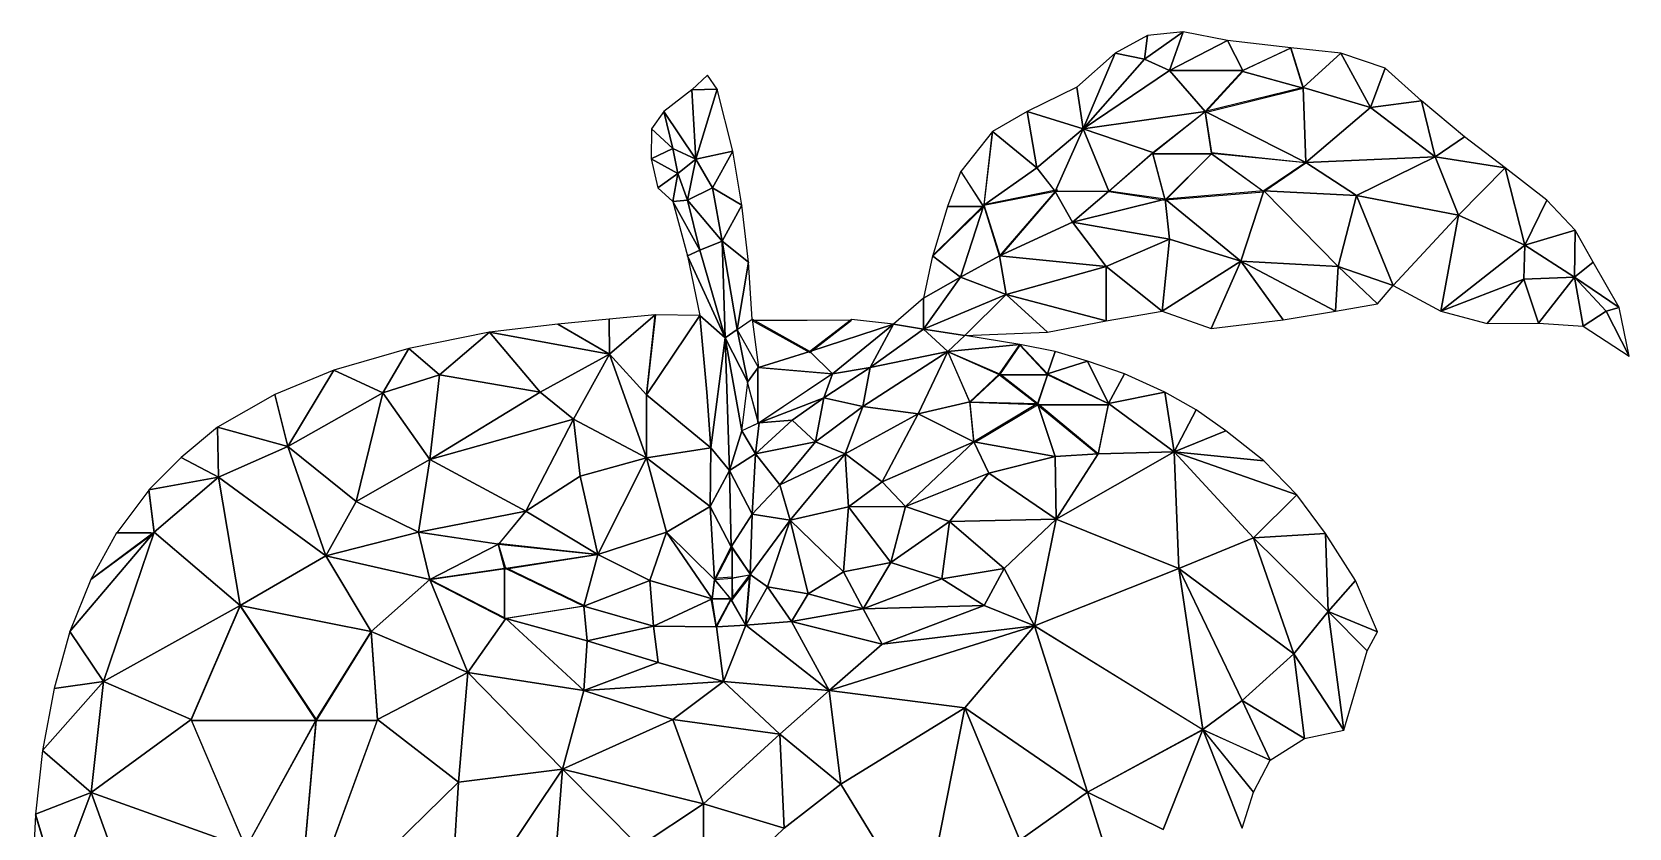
# Model space of a CAD drawing. Extents: x 27 to 703, y 5 to 707.
# Drawn here: x 27 to 703, y 370 to 707 of the extents above; entities that cross this region are included whole.
import ezdxf

# ---------------------------------------------------------------- set-up
doc = ezdxf.new("R2010")
doc.units = 0

msp = doc.modelspace()

# ---------------------------------------------------------------- linework, layer by layer
at = {"layer": 'Layer 1'}
for p, q in [((498.917, 705.406), (485.3058, 698.04249)), ((497.72518, 695.49534), (514.088, 706.968)), ((498.9151, 705.40626), (497.72518, 695.49534)), ((514.089, 706.968), (497.727, 695.496)), ((497.7271, 695.49509), (498.917, 705.406)), ((514.088, 706.968), (498.9151, 705.40626)), ((532.833, 703.398), (508.287, 690.679)), ((508.288, 690.68), (514.089, 706.968)), ((514.089, 706.968), (508.288, 690.68)), ((508.288, 690.68), (532.834, 703.398)), ((532.834, 703.398), (514.089, 706.968)), ((559.607, 700.274), (532.833, 703.398)), ((532.833, 703.398), (539.287, 690.709)), ((539.287, 690.709), (532.833, 703.398)), ((485.307, 698.043), (468.9441, 683.5396)), ((485.3051, 698.0434), (471.6939, 665.9125)), ((471.69576, 665.912), (485.307, 698.043)), ((497.726, 695.496), (485.3051, 698.0434)), ((485.3058, 698.04249), (497.7271, 695.49509)), ((559.581, 700.152), (539.234, 690.691)), ((539.287, 690.709), (559.607, 700.274)), ((564.815, 683.147), (559.581, 700.152)), ((580.805, 698.043), (559.6073, 700.27431)), ((559.6073, 700.27431), (564.81394, 683.39071)), ((564.81394, 683.39071), (580.805, 698.043)), ((580.806, 698.043), (564.815, 683.391)), ((599.623, 691.572), (580.8055, 698.04264)), ((580.8055, 698.04264), (593.3062, 675.03454)), ((593.307, 675.035), (580.806, 698.043)), ((471.6939, 665.9125), (497.726, 695.496)), ((497.726, 695.496), (471.6939, 665.9125)), ((471.6939, 665.9125), (508.2875, 690.6803)), ((508.288, 690.68), (471.694, 665.912)), ((508.2875, 690.6803), (497.726, 695.496)), ((497.727, 695.496), (508.288, 690.68)), ((539.287, 690.709), (508.2867, 690.67937)), ((508.2867, 690.67937), (523.3482, 673.27507)), ((508.287, 690.679), (539.287, 690.709)), ((523.349, 673.276), (508.288, 690.68)), ((523.3482, 673.27507), (539.287, 690.709)), ((539.287, 690.221), (523.3482, 672.9095)), ((539.234, 690.691), (539.234, 690.221)), ((539.234, 690.221), (539.527, 690.221)), ((539.287, 690.709), (539.287, 690.709)), ((539.2885, 690.22124), (539.287, 690.221)), ((564.814, 683.147), (539.2885, 690.22124)), ((539.29, 690.71), (539.29, 690.71)), ((539.29, 690.71), (539.291, 690.71)), ((539.291, 690.71), (539.29, 690.71)), ((539.527, 690.221), (539.29, 690.221)), ((539.29, 690.221), (564.815, 683.147)), ((599.623, 691.572), (593.306, 675.035)), ((593.3062, 675.03454), (599.623, 691.572)), ((614.945, 677.738), (599.623, 691.572)), ((312.603, 688.672), (306.02971, 682.48888)), ((316.73081, 682.75911), (312.603, 688.672)), ((468.942, 683.54), (448.042, 673.276)), ((471.694, 665.912), (468.942, 683.54)), ((468.9441, 683.5396), (471.69576, 665.912)), ((523.3482, 672.9095), (564.814, 683.147)), ((564.815, 683.391), (523.35, 673.275)), ((564.815, 683.391), (593.307, 675.035)), ((566.005, 651.743), (564.815, 683.391)), ((593.307, 675.035), (564.8153, 683.39088)), ((564.8153, 683.39088), (566.00522, 651.74328)), ((306.02, 682.48), (294.082, 673.276)), ((306.0289, 682.48877), (306.01973, 682.47995)), ((306.01973, 682.47995), (307.6933, 653.12225)), ((307.694, 653.122), (306.02, 682.48)), ((316.73, 682.759), (306.0289, 682.48877)), ((306.02971, 682.48888), (316.73081, 682.75911)), ((307.6933, 653.12225), (316.73, 682.759)), ((316.731, 682.759), (307.694, 653.122)), ((323.313, 656.541), (316.731, 682.759)), ((593.306, 675.035), (614.945, 677.738)), ((614.946, 677.738), (593.307, 675.035)), ((633.241, 662.565), (614.944, 677.738)), ((614.944, 677.738), (620.746, 654.086)), ((620.747, 654.086), (614.946, 677.738)), ((294.082, 673.276), (288.876, 665.987)), ((307.692, 653.122), (294.081, 673.276)), ((294.081, 673.276), (297.874, 657.657)), ((294.082, 673.276), (307.694, 653.122)), ((297.875, 657.657), (294.082, 673.276)), ((448.043, 673.276), (433.261, 664.797)), ((471.694, 665.912), (448.042, 673.276)), ((448.042, 673.276), (452.058, 649.4)), ((448.042, 673.276), (471.694, 665.912)), ((452.059, 649.401), (448.043, 673.276)), ((523.348, 673.276), (471.693, 665.91249)), ((471.694, 665.912), (523.349, 673.276)), ((501.1464, 655.90739), (523.348, 673.276)), ((523.349, 673.131), (501.148, 655.548)), ((566.004, 651.744), (523.348, 673.276)), ((523.348, 673.276), (526.042, 655.907)), ((526.043, 655.619), (523.349, 673.131)), ((523.35, 673.275), (566.005, 651.743)), ((566.00522, 651.74328), (593.307, 675.035)), ((593.3069, 675.0346), (566.0055, 651.7432)), ((620.747, 654.086), (593.3069, 675.0346)), ((593.307, 675.035), (620.747, 654.086)), ((288.875, 665.987), (288.72613, 653.1942)), ((297.8747, 657.65683), (288.875, 665.987)), ((288.876, 665.987), (297.875, 657.657)), ((433.26, 664.797), (419.928, 647.814)), ((433.2602, 664.7962), (429.68481, 633.5578)), ((429.685, 632.666), (433.26, 664.797)), ((452.059, 649.4), (433.2602, 664.7962)), ((433.261, 664.797), (452.059, 649.401)), ((452.058, 649.4), (471.694, 665.912)), ((471.694, 665.912), (452.0584, 649.4003)), ((471.693, 665.912), (459.867, 639.415)), ((459.86818, 639.4153), (471.694, 665.912)), ((471.693, 665.91249), (501.1464, 655.90739)), ((482.552, 639.508), (471.693, 665.912)), ((501.147, 655.907), (471.6936, 665.9121)), ((471.6936, 665.9121), (482.5528, 639.5082)), ((288.72613, 653.1942), (297.8747, 657.65683)), ((297.876, 657.656), (288.728, 653.193)), ((297.874, 657.657), (307.692, 653.122)), ((297.876, 657.656), (300.10731, 647.0572)), ((307.69378, 653.12144), (297.876, 657.656)), ((300.107, 647.057), (297.876, 657.656)), ((323.312, 656.541), (307.693, 653.122)), ((307.694, 653.122), (323.313, 656.541)), ((323.311, 656.541), (314.72, 640.922)), ((314.722, 640.922), (323.312, 656.541)), ((327.104, 633.558), (323.311, 656.541)), ((620.746, 654.086), (633.241, 662.565)), ((633.242, 662.565), (620.747, 654.086)), ((650.423, 649.4), (633.242, 662.565)), ((288.727, 653.194), (291.51605, 640.9219)), ((300.10688, 647.05775), (288.727, 653.194)), ((288.728, 653.193), (300.107, 647.057)), ((307.692, 653.122), (300.106, 647.058)), ((300.10731, 647.0572), (307.69378, 653.12144)), ((307.692, 653.122), (304.1219, 635.7897)), ((304.122, 635.79), (307.692, 653.122)), ((314.7207, 640.9219), (307.692, 653.122)), ((307.693, 653.122), (314.722, 640.922)), ((452.059, 649.475), (429.6848, 633.6325)), ((429.68481, 633.5578), (452.059, 649.4)), ((452.0584, 649.4003), (459.86818, 639.4153)), ((459.8688, 639.49001), (452.059, 649.475)), ((482.5528, 639.5082), (501.147, 655.907)), ((501.147, 655.619), (482.553, 639.364)), ((501.157, 655.296), (501.147, 655.619)), ((501.147, 655.296), (501.157, 655.296)), ((501.157, 655.296), (501.147, 655.296)), ((501.148, 655.548), (501.157, 655.296)), ((501.157, 655.296), (526.008, 655.296)), ((506.417, 635.75), (501.157, 655.296)), ((501.158, 655.296), (506.419, 635.535)), ((526.009, 655.296), (501.158, 655.296)), ((526.008, 655.296), (506.418, 635.822)), ((506.419, 635.535), (526.009, 655.296)), ((526.043, 655.907), (526.008, 655.871)), ((526.008, 655.871), (526.092, 655.871)), ((526.008, 655.296), (526.043, 655.619)), ((526.092, 655.296), (526.008, 655.296)), ((526.042, 655.907), (566.004, 651.744)), ((526.092, 655.871), (526.043, 655.907)), ((566.0044, 651.5993), (526.043, 655.548)), ((526.043, 655.548), (526.092, 655.296)), ((526.092, 655.296), (526.138, 655.296)), ((526.138, 655.296), (526.092, 655.296)), ((526.092, 655.296), (548.1878, 639.432)), ((548.188, 639.288), (526.092, 655.296)), ((548.1878, 639.432), (566.0044, 651.5993)), ((566.005, 651.744), (548.188, 639.72)), ((620.746, 654.086), (566.005, 651.743)), ((587.463, 637.649), (566.005, 651.744)), ((566.005, 651.743), (587.463, 637.649)), ((566.0055, 651.7432), (620.747, 654.086)), ((620.746, 654.086), (587.462, 637.649)), ((587.463, 637.649), (620.746, 654.086)), ((650.422, 649.4), (620.745, 654.086)), ((620.745, 654.086), (630.563, 629.43)), ((630.564, 629.43), (620.746, 654.086)), ((620.747, 654.086), (650.423, 649.4)), ((630.563, 629.43), (650.422, 649.4)), ((650.423, 649.401), (630.565, 629.431)), ((668.049, 635.789), (650.4214, 649.3998)), ((650.4214, 649.3998), (658.78892, 616.7351)), ((658.791, 616.736), (650.423, 649.401)), ((300.10547, 647.05818), (291.515, 640.922)), ((291.51605, 640.9219), (300.10688, 647.05775)), ((297.87416, 635.12058), (300.10547, 647.05818)), ((300.106, 647.058), (297.87469, 635.1204)), ((300.106, 647.058), (304.122, 635.79)), ((304.12237, 635.78997), (300.106, 647.058)), ((419.928, 648.041), (414.424, 633.436)), ((429.685, 633.071), (419.928, 648.041)), ((419.928, 647.814), (429.685, 632.666)), ((291.515, 640.922), (297.87416, 635.12058)), ((297.87469, 635.1204), (304.12237, 635.78997)), ((304.123, 635.789), (297.87532, 635.11943)), ((304.1219, 635.7897), (314.7207, 640.9219)), ((314.722, 640.922), (304.123, 635.79)), ((304.123, 635.79), (318.85, 618.358)), ((304.123, 635.789), (309.36668, 614.5913)), ((318.84968, 618.35684), (304.123, 635.789)), ((309.36672, 614.59133), (304.123, 635.789)), ((314.72, 640.922), (327.104, 633.558)), ((327.105, 633.558), (314.721, 640.921)), ((314.721, 640.921), (318.849, 618.357)), ((318.85, 618.358), (314.722, 640.922)), ((460.835, 640.052), (429.6844, 633.77751)), ((429.6848, 633.6325), (459.8688, 639.49001)), ((459.867, 639.416), (436.308, 612.138)), ((436.52082, 611.9213), (460.835, 640.052)), ((459.867, 639.415), (482.552, 639.508)), ((467.23, 626.418), (459.867, 639.416)), ((482.555, 639.508), (459.87, 639.415)), ((459.87, 639.415), (467.233, 626.418)), ((482.555, 639.508), (467.233, 626.418)), ((467.233, 626.418), (482.555, 639.508)), ((506.41917, 636.11019), (467.233, 626.418)), ((467.233, 626.418), (506.419, 636.11)), ((482.553, 639.364), (506.417, 635.75)), ((506.419, 636.11), (482.555, 639.508)), ((548.18787, 639.7199), (506.418, 636.11)), ((506.418, 635.822), (548.188, 639.288)), ((506.418, 636.11), (538.3969, 609.9057)), ((538.397, 609.906), (506.418, 636.11)), ((506.418, 636.11), (508.214, 619.278)), ((508.2148, 619.27779), (506.41917, 636.11019)), ((538.3969, 609.9057), (548.18787, 639.7199)), ((548.189, 639.72), (538.398, 609.906)), ((587.46138, 637.6491), (548.18668, 639.7199)), ((548.18668, 639.7199), (579.689, 607.675)), ((548.188, 639.72), (587.463, 637.649)), ((579.691, 607.675), (548.189, 639.72)), ((579.689, 607.675), (587.46138, 637.6491)), ((587.461, 637.649), (579.689, 607.675)), ((602.895, 599.642), (587.461, 637.649)), ((587.462, 637.649), (630.564, 629.43)), ((587.462, 637.649), (602.8953, 599.6422)), ((630.5636, 629.4303), (587.462, 637.649)), ((668.0489, 635.7893), (658.78886, 616.7358)), ((658.78892, 616.7351), (668.049, 635.789)), ((680.098, 623.071), (668.0489, 635.7893)), ((297.87532, 635.11943), (309.36672, 614.59133)), ((297.876, 635.12), (304.12368, 612.1376)), ((309.36736, 614.59187), (297.876, 635.12)), ((318.849, 618.357), (327.105, 633.558)), ((327.106, 633.558), (318.85, 618.357)), ((330.007, 609.46), (327.106, 633.558)), ((414.424, 633.436), (407.879, 611.833)), ((407.879, 611.833), (429.685, 633.071)), ((429.686, 633.558), (407.8801, 612.1374)), ((414.573, 633.071), (429.685, 633.071)), ((429.685, 633.071), (414.573, 633.071)), ((429.686, 633.558), (419.743, 603.054)), ((419.7433, 603.05375), (429.686, 633.558)), ((429.747, 633.778), (429.684, 633.778)), ((429.684, 633.778), (436.52082, 611.9213)), ((429.6844, 633.77751), (429.747, 633.778)), ((436.311, 612.137), (429.686, 633.558)), ((630.563, 629.43), (602.895, 599.642)), ((602.8953, 599.6422), (630.5636, 629.4303)), ((630.563, 629.43), (623.2, 588.709)), ((623.2, 588.709), (630.563, 629.43)), ((658.789, 616.735), (630.563, 629.43)), ((630.565, 629.431), (658.791, 616.736)), ((436.308, 612.138), (467.23, 626.418)), ((467.23, 626.418), (436.308, 612.138)), ((481.412, 607.675), (467.23, 626.418)), ((508.212, 619.278), (467.231, 626.418)), ((467.231, 626.418), (481.412, 607.675)), ((467.233, 626.418), (508.2148, 619.27779)), ((658.78886, 616.7358), (680.098, 623.071)), ((680.098, 623.071), (658.789, 616.736)), ((680.09797, 623.0715), (679.72473, 603.1375)), ((679.725, 603.137), (680.098, 623.071)), ((687.61, 609.425), (680.09797, 623.0715)), ((309.36668, 614.5913), (318.84968, 618.35684)), ((318.85, 618.357), (309.367, 614.592)), ((318.849, 618.357), (320.07631, 577.431)), ((325.20816, 580.8988), (318.849, 618.357)), ((320.077, 577.431), (318.85, 618.357)), ((318.85, 618.357), (330.007, 609.46)), ((330.00741, 609.4598), (318.85081, 618.35719)), ((318.85081, 618.35719), (325.21, 580.899)), ((481.412, 607.675), (508.212, 619.278)), ((508.212, 619.278), (481.412, 607.675)), ((505.163, 588.709), (508.212, 619.278)), ((508.214, 619.278), (505.1646, 588.7092)), ((508.214, 619.278), (538.397, 609.906)), ((538.3973, 609.9062), (508.214, 619.278)), ((623.2, 588.709), (658.789, 616.735)), ((658.791, 616.736), (623.2014, 588.7089)), ((658.791, 616.736), (658.352, 602.201)), ((658.3521, 602.2012), (658.791, 616.736)), ((658.789, 616.736), (679.725, 603.137)), ((679.726, 603.137), (658.791, 616.736)), ((304.123, 612.138), (309.326, 586.88)), ((320.077, 577.432), (304.123, 612.138)), ((309.367, 614.592), (304.12332, 612.13738)), ((304.12332, 612.13738), (320.07732, 577.43118)), ((304.12368, 612.1376), (309.36736, 614.59187)), ((309.367, 614.592), (320.077, 577.431)), ((320.07732, 577.43118), (309.367, 614.592)), ((330.006, 609.46), (325.209, 580.899)), ((325.21, 580.899), (330.00741, 609.4598)), ((331.568, 585.362), (330.006, 609.46)), ((407.879, 612.138), (404.01151, 594.2317)), ((419.74221, 603.0543), (407.879, 612.138)), ((407.8801, 612.1374), (419.7433, 603.05375)), ((436.31, 612.138), (419.743, 603.054)), ((419.743, 603.054), (436.311, 612.137)), ((436.308, 612.138), (481.412, 607.675)), ((481.412, 607.675), (436.308, 612.137)), ((436.308, 612.137), (439.06, 595.737)), ((439.062, 595.737), (436.31, 612.138)), ((538.397, 609.906), (505.164, 588.709)), ((505.1646, 588.7092), (538.3973, 609.9062)), ((525.841, 581.345), (538.397, 609.906)), ((538.397, 609.905), (525.841, 581.345)), ((578.574, 588.709), (538.396, 609.906)), ((538.396, 609.906), (556.395, 584.99)), ((556.396, 584.99), (538.397, 609.905)), ((538.398, 609.906), (579.691, 607.675)), ((538.398, 609.906), (578.5758, 588.709)), ((579.69128, 607.675), (538.398, 609.906)), ((679.72473, 603.1375), (687.61, 609.425)), ((687.611, 609.425), (679.726, 603.137)), ((698.619, 590.271), (687.611, 609.425)), ((404.01151, 594.2317), (419.74221, 603.0543)), ((419.743, 603.054), (404.0123, 594.2314)), ((419.742, 603.054), (404.032, 581.154)), ((404.03347, 581.1543), (419.743, 603.054)), ((439.061, 595.737), (419.742, 603.054)), ((419.743, 603.054), (439.062, 595.737)), ((439.06, 595.737), (481.412, 607.675)), ((481.41161, 607.6746), (439.06, 595.737)), ((481.4363, 584.6919), (481.41161, 607.6746)), ((481.412, 607.675), (505.163, 588.709)), ((505.164, 588.708), (481.413, 607.674)), ((481.413, 607.674), (481.438, 584.692)), ((579.69, 607.675), (578.575, 588.709)), ((578.5758, 588.709), (579.69128, 607.675)), ((579.689, 607.675), (602.895, 599.642)), ((602.89507, 599.64242), (579.68937, 607.67515)), ((579.68937, 607.67515), (596.35, 591.833)), ((596.351, 591.833), (579.69, 607.675)), ((658.351, 602.201), (623.2, 588.709)), ((623.2014, 588.7089), (658.3521, 602.2012)), ((658.35, 602.201), (642.842, 583.447)), ((642.842, 583.447), (658.351, 602.201)), ((664.479, 583.577), (658.35, 602.201)), ((658.352, 602.201), (679.726, 603.137)), ((679.726, 603.137), (658.352, 602.201)), ((658.352, 602.201), (664.481, 583.577)), ((679.726, 603.137), (664.48, 583.577)), ((664.481, 583.577), (679.726, 603.137)), ((679.725, 603.137), (683.44539, 582.4054)), ((693.15134, 588.70882), (679.725, 603.137)), ((679.726, 603.137), (698.619, 590.271)), ((683.446, 582.405), (679.726, 603.137)), ((698.62, 590.271), (679.727, 603.137)), ((679.727, 603.137), (693.153, 588.709)), ((404.032, 581.154), (439.061, 595.737)), ((439.061, 595.737), (404.032, 581.154)), ((439.06, 595.738), (421.6, 578.445)), ((421.601, 578.445), (439.061, 595.737)), ((456.52, 579.895), (439.06, 595.738)), ((439.06, 595.737), (481.4363, 584.6919)), ((481.439, 584.692), (439.063, 595.737)), ((439.063, 595.737), (456.523, 579.895)), ((596.35, 591.833), (602.89507, 599.64242)), ((602.895, 599.642), (623.2, 588.709)), ((404.011, 594.231), (391.367, 583.186)), ((404.032, 581.154), (404.011, 594.231)), ((404.0123, 594.2314), (404.03347, 581.1543)), ((481.438, 584.692), (505.164, 588.708)), ((505.164, 588.709), (525.841, 581.345)), ((556.395, 584.99), (578.574, 588.709)), ((578.575, 588.709), (596.351, 591.833)), ((623.2, 588.709), (642.842, 583.447)), ((683.44539, 582.4054), (693.15134, 588.70882)), ((693.153, 588.709), (683.447, 582.406)), ((698.618, 590.271), (693.152, 588.709)), ((693.152, 588.709), (702.858, 569.594)), ((693.153, 588.709), (698.62, 590.271)), ((702.859, 569.594), (693.153, 588.709)), ((702.858, 569.594), (698.618, 590.271)), ((249.232, 583.186), (220.225, 579.895)), ((271.071, 570.563), (249.232, 583.186)), ((271.026, 585.362), (249.234, 583.186)), ((249.234, 583.186), (271.073, 570.563)), ((290.512, 587.147), (271.0253, 585.36195)), ((271.0253, 585.36195), (271.07151, 570.56335)), ((271.073, 570.563), (271.026, 585.362)), ((290.511, 587.147), (271.071, 570.563)), ((271.07151, 570.56335), (290.512, 587.147)), ((286.822, 553.231), (290.511, 587.147)), ((309.325, 586.879), (286.822, 553.231)), ((290.513, 587.147), (286.823, 553.231)), ((286.823, 553.231), (309.327, 586.879)), ((309.327, 586.879), (290.513, 587.147)), ((312.266, 554.421), (309.325, 586.879)), ((320.076, 577.431), (309.325, 586.879)), ((309.325, 586.879), (312.266, 554.421)), ((309.326, 586.88), (320.077, 577.432)), ((325.209, 580.899), (331.568, 585.362)), ((355.888, 571.676), (331.5665, 585.3613)), ((331.5665, 585.3613), (334.24443, 564.8332)), ((354.7726, 584.74103), (331.567, 584.741)), ((331.567, 584.741), (355.8882, 571.2109)), ((373.565, 584.94), (354.7726, 584.74103)), ((355.8882, 571.2109), (373.565, 584.94)), ((373.5652, 585.2501), (355.8883, 571.6763)), ((355.8883, 571.6763), (391.366, 583.186)), ((391.368, 583.186), (355.891, 571.676)), ((391.368, 583.187), (365.485, 562.156)), ((365.485, 562.156), (391.368, 583.186)), ((391.366, 583.186), (373.5652, 585.2501)), ((391.3666, 583.186), (381.54882, 564.8335)), ((381.55, 564.834), (391.368, 583.187)), ((404.032, 581.154), (391.3666, 583.186)), ((391.367, 583.186), (404.032, 581.154)), ((456.523, 579.895), (481.439, 584.692)), ((525.841, 581.345), (556.396, 584.99)), ((642.842, 583.447), (664.479, 583.577)), ((664.48, 583.577), (683.446, 582.405)), ((683.447, 582.406), (702.859, 569.594)), ((220.225, 579.895), (186.0857, 572.86627)), ((220.225, 579.895), (199.176, 561.71)), ((199.1762, 561.70967), (220.225, 579.895)), ((271.071, 570.563), (220.225, 579.895)), ((220.225, 579.895), (241.72, 554.421)), ((241.72, 554.421), (220.225, 579.895)), ((220.225, 579.895), (271.071, 570.563)), ((314.042, 530.825), (320.076, 577.431)), ((320.077, 577.431), (314.043, 530.825)), ((329.726, 558.586), (320.075, 577.431)), ((320.075, 577.431), (327.104, 538.058)), ((327.104, 538.058), (320.07527, 577.4314)), ((320.07527, 577.4314), (321.86844, 521.2954)), ((320.07631, 577.431), (325.20816, 580.8988)), ((321.87, 521.295), (320.077, 577.431)), ((325.21, 580.899), (320.078, 577.431)), ((320.078, 577.431), (329.728, 558.586)), ((334.245, 564.834), (325.20826, 580.8995)), ((325.20826, 580.8995), (329.72663, 558.5864)), ((329.728, 558.586), (325.21, 580.899)), ((381.54882, 564.8335), (404.032, 581.154)), ((404.034, 581.154), (381.551, 564.833)), ((404.032, 581.154), (421.601, 578.445)), ((421.60268, 578.44438), (404.03368, 581.15371)), ((404.03368, 581.15371), (414.351, 571.676)), ((414.351, 571.676), (404.034, 581.154)), ((421.601, 578.444), (414.349, 571.676)), ((414.351, 571.676), (421.60268, 578.44438)), ((421.6, 578.445), (456.52, 579.895)), ((444.918, 574.651), (421.601, 578.444)), ((186.086, 572.866), (154.4013, 563.71743)), ((175.0783, 554.11837), (186.086, 572.866)), ((186.087, 572.867), (175.079, 554.119)), ((186.0857, 572.86627), (199.1762, 561.70967)), ((199.177, 561.71), (186.087, 572.867)), ((241.72, 554.421), (271.071, 570.563)), ((271.071, 570.563), (241.72, 554.421)), ((271.071, 570.563), (255.82, 542.92)), ((255.8205, 542.9198), (271.071, 570.563)), ((271.071, 570.563), (286.822, 553.231)), ((286.822, 553.231), (271.071, 570.563)), ((271.071, 570.563), (286.718, 526.622)), ((286.718, 526.622), (271.071, 570.563)), ((355.888, 571.676), (334.2444, 564.83318)), ((334.24443, 564.8332), (355.888, 571.676)), ((365.4825, 562.1556), (355.888, 571.676)), ((355.891, 571.676), (365.485, 562.156)), ((414.349, 571.676), (378.425, 548.322)), ((378.426, 548.322), (414.35, 571.677)), ((414.35, 571.677), (381.55, 564.834)), ((381.551, 564.833), (414.351, 571.676)), ((414.34883, 571.677), (401.85343, 545.1986)), ((401.854, 545.198), (414.349, 571.676)), ((444.917, 574.651), (414.348, 571.676)), ((414.348, 571.676), (436.245, 562.156)), ((436.245, 561.81), (414.3485, 571.50325)), ((414.3485, 571.50325), (423.71332, 550.02585)), ((423.714, 550.286), (414.34883, 571.677)), ((414.349, 571.676), (444.918, 574.651)), ((436.245, 562.156), (444.917, 574.651)), ((444.92, 574.305), (436.248, 561.81)), ((459.793, 571.676), (444.9175, 574.65097)), ((444.9175, 574.65097), (456.5203, 562.15557)), ((456.523, 561.81), (444.92, 574.305)), ((456.5203, 562.15557), (459.793, 571.676)), ((459.795, 571.676), (456.522, 562.156)), ((473.48, 567.511), (459.795, 571.676)), ((154.401, 563.718), (129.41, 553.454)), ((134.936, 531.442), (154.401, 563.718)), ((154.352, 563.71515), (134.9369, 531.44245)), ((175.059, 554.181), (154.352, 563.71515)), ((154.4013, 563.71743), (175.0783, 554.11837)), ((199.177, 561.71), (175.0788, 554.11894)), ((175.079, 554.119), (199.177, 561.71)), ((199.176, 561.71), (195.011, 525.953)), ((195.0118, 525.95324), (199.177, 561.71)), ((199.176, 561.71), (241.72, 554.421)), ((241.72, 554.421), (199.176, 561.71)), ((333.917, 564.833), (329.399, 558.586)), ((329.72663, 558.5864), (334.245, 564.834)), ((365.2373, 562.1564), (333.9167, 564.83398)), ((333.9167, 564.83398), (333.917, 542.214)), ((333.917, 542.213), (333.917, 564.833)), ((334.2444, 564.83318), (365.4825, 562.1556)), ((334.304, 541.405), (365.2373, 562.1564)), ((365.483, 562.156), (334.468, 541.405)), ((361.913, 552.041), (365.483, 562.156)), ((381.55, 564.834), (361.914, 552.041)), ((361.914, 552.041), (381.55, 564.834)), ((365.485, 562.156), (361.914, 552.041)), ((381.55, 564.834), (365.485, 562.156)), ((365.485, 562.156), (381.55, 564.834)), ((378.426, 548.322), (381.55, 564.834)), ((381.55, 564.834), (378.426, 548.322)), ((423.71332, 550.02585), (436.245, 561.81)), ((436.245, 562.156), (423.714, 550.286)), ((436.245, 561.81), (435.992, 561.81)), ((435.992, 561.81), (436.245, 561.81)), ((452.313, 549.661), (436.245, 562.156)), ((436.248, 561.81), (456.523, 561.81)), ((456.523, 561.81), (436.248, 561.81)), ((436.248, 561.81), (452.3156, 549.3146)), ((456.521, 561.812), (452.313, 549.11)), ((452.3156, 549.3146), (456.523, 561.81)), ((482.459, 549.523), (456.521, 561.812)), ((473.48, 567.512), (456.522, 562.156)), ((456.522, 562.156), (473.48, 567.511)), ((456.522, 562.156), (482.46, 549.661)), ((489.246, 562.156), (473.4779, 567.51115)), ((473.4779, 567.51115), (482.45784, 549.66065)), ((482.46, 549.661), (473.48, 567.512)), ((482.45784, 549.66065), (489.246, 562.156)), ((489.248, 562.15634), (482.45986, 549.66094)), ((506.206, 554.421), (489.248, 562.15634)), ((329.56267, 558.5857), (327.02303, 538.0576)), ((327.104, 538.058), (329.726, 558.586)), ((329.399, 558.586), (333.917, 542.213)), ((333.917, 542.213), (329.56267, 558.5857)), ((129.41, 553.454), (105.089, 539.62)), ((134.936, 531.442), (129.41, 553.454)), ((129.41, 553.454), (134.936, 531.442)), ((175.078, 554.119), (134.936, 531.442)), ((134.9369, 531.44245), (175.059, 554.181)), ((163.773, 508.047), (175.078, 554.119)), ((175.078, 554.119), (163.773, 508.047)), ((195.011, 525.953), (175.078, 554.119)), ((175.0788, 554.11894), (195.0118, 525.95324)), ((195.011, 525.953), (241.72, 554.421)), ((241.72, 554.421), (195.011, 525.953)), ((241.72, 554.421), (255.8205, 542.9198)), ((255.821, 542.92), (241.72, 554.421)), ((286.8217, 553.2309), (286.71763, 526.6227)), ((286.718, 526.622), (286.822, 553.231)), ((314.042, 530.825), (286.8217, 553.2309)), ((286.822, 553.231), (314.042, 530.825)), ((314.042, 530.825), (312.266, 554.421)), ((312.266, 554.421), (314.042, 530.825)), ((361.913, 552.041), (334.468, 541.4051)), ((334.468, 541.405), (361.913, 552.041)), ((348.5251, 542.61371), (361.913, 552.041)), ((361.914, 552.041), (348.526, 542.613)), ((358.344, 533.372), (361.914, 552.041)), ((361.914, 552.041), (358.344, 533.372)), ((378.426, 548.322), (358.344, 533.372)), ((358.344, 533.372), (378.426, 548.322)), ((361.914, 552.041), (378.426, 548.322)), ((378.426, 548.322), (361.914, 552.041)), ((378.425, 548.322), (370.966, 528.24)), ((370.967, 528.24), (378.426, 548.322)), ((401.854, 545.198), (378.425, 548.322)), ((378.425, 548.322), (401.854, 545.198)), ((423.714, 550.286), (401.853, 545.199)), ((401.85343, 545.1986), (423.714, 550.286)), ((452.313, 549.11), (423.7137, 550.00993)), ((423.7137, 550.00993), (425.32871, 532.95913)), ((425.329, 533.373), (423.714, 550.286)), ((423.714, 550.286), (452.313, 549.661)), ((425.32871, 532.95913), (452.313, 549.11)), ((452.314, 549.661), (425.33, 533.373)), ((452.313, 549.11), (452.058, 549.11)), ((452.058, 549.11), (452.313, 549.11)), ((482.404, 549.11), (452.313, 549.11)), ((452.313, 549.11), (478.007, 527.965)), ((452.313, 549.11), (482.404, 549.11)), ((459.854, 527.229), (452.314, 549.661)), ((478.007, 528.24), (452.314, 549.661)), ((452.314, 549.661), (459.853, 527.229)), ((478.007, 527.965), (482.459, 549.523)), ((482.461, 549.661), (478.008, 528.24)), ((482.45986, 549.66094), (506.206, 554.421)), ((506.207, 554.421), (482.461, 549.661)), ((482.461, 549.661), (510.223, 529.133)), ((510.223, 529.133), (482.461, 549.661)), ((519.594, 546.983), (506.206, 554.421)), ((506.206, 554.421), (510.222, 529.132)), ((510.223, 529.133), (506.207, 554.421)), ((195.011, 525.953), (255.821, 542.92)), ((255.821, 542.92), (195.0114, 525.9532)), ((255.821, 542.92), (235.621, 504.067)), ((235.6213, 504.0676), (255.821, 542.92)), ((255.82, 542.92), (286.718, 526.622)), ((286.718, 526.622), (255.8204, 542.9196)), ((255.8204, 542.9196), (258.67789, 518.7844)), ((258.678, 518.785), (255.821, 542.92)), ((327.02303, 538.0576), (334.26307, 541.4044)), ((334.468, 541.405), (327.10484, 538.0582)), ((332.90576, 528.24049), (348.525, 542.614)), ((334.4675, 541.40539), (332.90576, 528.24049)), ((332.90626, 528.24042), (334.468, 541.405)), ((348.526, 542.614), (332.907, 528.24)), ((333.917, 542.214), (334.304, 541.405)), ((333.917, 542.213), (333.917, 541.628)), ((333.917, 541.628), (333.917, 542.213)), ((334.26307, 541.4044), (333.917, 542.213)), ((348.525, 542.614), (334.4675, 541.40539)), ((334.468, 541.4051), (348.5251, 542.61371)), ((358.344, 533.372), (348.526, 542.614)), ((348.526, 542.613), (358.344, 533.372)), ((401.853, 545.198), (370.966, 528.24)), ((370.966, 528.24), (401.854, 545.198)), ((401.853, 545.198), (386.568, 516.414)), ((386.569, 516.414), (401.853, 545.198)), ((401.853, 545.199), (425.329, 533.373)), ((425.328, 533.372), (401.853, 545.198)), ((519.593, 546.983), (510.221, 529.133)), ((510.222, 529.132), (519.594, 546.983)), ((532.088, 538.058), (519.593, 546.983)), ((105.09, 539.62), (89.6938, 526.678)), ((134.936, 531.442), (105.0889, 539.61972)), ((105.0889, 539.61972), (105.55386, 518.42202)), ((105.089, 539.62), (134.936, 531.442)), ((105.555, 518.422), (105.09, 539.62)), ((327.104, 538.058), (321.868, 521.295)), ((321.86844, 521.2954), (327.104, 538.058)), ((332.905, 528.24), (327.104, 538.058)), ((327.10484, 538.0582), (332.90626, 528.24042)), ((532.0875, 538.0578), (510.2206, 529.13254)), ((510.221, 529.133), (532.088, 538.058)), ((548.153, 525.265), (532.0875, 538.0578)), ((105.55386, 518.42202), (134.936, 531.442)), ((134.936, 531.442), (105.554, 518.422)), ((134.936, 531.442), (134.936, 531.442)), ((134.936, 531.442), (163.773, 508.047)), ((150.98, 485.101), (134.936, 531.442)), ((163.773, 508.047), (134.9363, 531.4425)), ((134.9363, 531.4425), (150.9802, 485.1017)), ((314.041, 530.825), (286.717, 526.622)), ((286.71763, 526.6227), (314.042, 530.825)), ((313.716, 505.927), (314.041, 530.825)), ((314.04429, 530.82457), (313.71868, 505.92697)), ((314.043, 530.825), (321.87, 521.295)), ((321.871, 521.295), (314.04429, 530.82457)), ((321.868, 521.295), (332.905, 528.24)), ((332.907, 528.24), (321.87, 521.295)), ((331.568, 502.803), (332.907, 528.24)), ((332.907, 528.24), (331.56821, 502.803)), ((358.343, 533.372), (332.906, 528.24)), ((332.906, 528.24), (343.17, 515.187)), ((332.907, 528.24), (358.344, 533.372)), ((343.17101, 515.1869), (332.907, 528.24)), ((343.17, 515.187), (358.343, 533.372)), ((370.967, 528.24), (343.171, 515.186)), ((358.3443, 533.37185), (343.1714, 515.18695)), ((343.1714, 515.18695), (370.967, 528.24)), ((370.9661, 528.2402), (347.5558, 500.1383)), ((347.557, 500.138), (370.967, 528.24)), ((358.344, 533.372), (370.967, 528.24)), ((370.967, 528.24), (358.3443, 533.37185)), ((386.569, 516.414), (370.9657, 528.2401)), ((370.9657, 528.2401), (372.31895, 505.8836)), ((370.966, 528.24), (386.569, 516.414)), ((372.319, 505.884), (370.9661, 528.2402)), ((386.568, 516.414), (425.328, 533.372)), ((425.328, 533.372), (386.5684, 516.414)), ((396.38618, 505.927), (425.328, 533.372)), ((425.33058, 533.3725), (396.38878, 505.9275)), ((459.854, 527.229), (425.3298, 533.37261)), ((425.3298, 533.37261), (431.75422, 520.05911)), ((425.33, 533.373), (459.854, 527.229)), ((431.755, 520.059), (425.33058, 533.3725)), ((459.853, 527.229), (478.007, 528.24)), ((478.008, 528.24), (459.854, 527.229)), ((460.222, 500.572), (510.222, 529.133)), ((510.222, 529.132), (460.222, 500.571)), ((460.222, 500.572), (478.008, 528.24)), ((478.008, 528.24), (460.222, 500.572)), ((478.008, 528.24), (510.223, 529.133)), ((510.222, 529.133), (478.008, 528.24)), ((510.2206, 529.13254), (548.153, 525.265)), ((548.153, 525.265), (510.221, 529.133)), ((510.221, 529.133), (562.136, 510.985)), ((543.766, 492.762), (510.2218, 529.1323)), ((510.2218, 529.1323), (512.2485, 479.746)), ((562.137, 510.984), (510.222, 529.132)), ((510.222, 529.132), (543.766, 492.762)), ((512.249, 479.746), (510.222, 529.132)), ((89.6935, 526.678), (76.0082, 513.0672)), ((105.5543, 518.42235), (89.6935, 526.678)), ((89.6938, 526.678), (105.555, 518.422)), ((195.011, 525.953), (163.7726, 508.0467)), ((163.773, 508.047), (195.011, 525.953)), ((190.251, 495.068), (195.011, 525.953)), ((195.0121, 525.9536), (190.25208, 495.0683)), ((195.0114, 525.9532), (235.6213, 504.0676)), ((235.622, 504.068), (195.0121, 525.9536)), ((286.717, 526.622), (258.677, 518.785)), ((258.67789, 518.7844), (286.718, 526.622)), ((266.189, 485.717), (286.717, 526.622)), ((286.719, 526.622), (266.19, 485.717)), ((313.716, 505.927), (286.7169, 526.6223)), ((286.7169, 526.6223), (295.27033, 495.0678)), ((286.717, 526.622), (313.716, 505.927)), ((295.272, 495.068), (286.719, 526.622)), ((321.871, 521.295), (313.71868, 505.927)), ((313.71868, 505.92697), (321.871, 521.295)), ((331.568, 502.803), (321.87, 521.295)), ((321.87, 521.295), (322.643, 488.969)), ((321.87, 521.295), (331.568, 502.803)), ((322.64394, 488.9687), (321.871, 521.295)), ((431.75422, 520.05911), (459.854, 527.229)), ((459.855, 527.229), (431.755, 520.059)), ((459.854, 527.229), (460.222, 500.572)), ((460.223, 500.572), (459.855, 527.229)), ((562.136, 510.985), (548.153, 525.265)), ((105.554, 518.422), (76.0079, 513.06685)), ((76.0082, 513.0672), (105.5543, 518.42235)), ((78.3133, 495.06745), (105.554, 518.422)), ((105.554, 518.422), (78.3133, 495.067)), ((150.98, 485.102), (105.554, 518.4228)), ((105.554, 518.4228), (114.68387, 464.1276)), ((114.684, 464.127), (105.554, 518.422)), ((105.554, 518.422), (150.98, 485.101)), ((235.621, 504.067), (258.678, 518.785)), ((258.678, 518.785), (235.621, 504.067)), ((258.677, 518.785), (266.189, 485.717)), ((266.19, 485.717), (258.678, 518.785)), ((343.17, 515.187), (331.5672, 502.8031)), ((331.56821, 502.803), (343.17101, 515.1869)), ((347.5558, 500.13858), (343.17, 515.187)), ((343.171, 515.186), (347.557, 500.138)), ((372.31895, 505.8836), (386.569, 516.414)), ((386.57, 516.414), (372.32, 505.884)), ((386.5684, 516.414), (396.38618, 505.927)), ((396.388, 505.927), (386.57, 516.414)), ((431.754, 520.058), (396.388, 505.927)), ((396.38878, 505.9275), (431.755, 520.059)), ((415.131, 499.679), (431.754, 520.058)), ((431.754, 520.058), (415.131, 499.679)), ((460.222, 500.572), (431.754, 520.058)), ((431.755, 520.059), (460.223, 500.572)), ((76.0082, 512.85), (62.4358, 494.783)), ((76.0079, 513.06685), (78.3133, 495.06745)), ((78.31391, 494.90539), (76.0082, 512.85)), ((163.773, 508.047), (150.98, 485.102)), ((150.9802, 485.1017), (163.773, 508.047)), ((163.7726, 508.0467), (190.251, 495.068)), ((190.251, 495.068), (163.773, 508.047)), ((562.136, 510.985), (543.765, 492.763)), ((543.766, 492.762), (562.137, 510.984)), ((574.334, 494.622), (562.136, 510.985)), ((190.25208, 495.0683), (235.622, 504.068)), ((235.622, 504.068), (190.2521, 495.06831)), ((235.62, 504.067), (224.166, 490.084)), ((224.1681, 490.08498), (235.622, 504.068)), ((266.189, 485.717), (235.62, 504.067)), ((235.621, 504.067), (266.19, 485.717)), ((295.27033, 495.0678), (313.716, 505.927)), ((313.717, 505.927), (295.271, 495.068)), ((315.502, 475.135), (313.717, 505.927)), ((313.71868, 505.927), (322.64394, 488.9687)), ((322.644, 488.969), (313.71874, 505.927)), ((313.71874, 505.927), (315.50379, 475.1349)), ((322.643, 488.969), (331.568, 502.803)), ((331.568, 502.803), (322.643, 488.969)), ((330.636, 477.144), (331.568, 502.803)), ((331.568, 502.803), (330.636, 477.144)), ((331.5672, 502.8031), (347.5558, 500.13858)), ((347.557, 500.138), (331.568, 502.803)), ((347.5558, 500.1383), (372.319, 505.884)), ((372.319, 505.884), (347.5558, 500.13832)), ((370.1692, 478.33322), (372.319, 505.884)), ((372.3193, 505.8839), (370.16948, 478.3331)), ((390.258, 482.238), (372.3193, 505.8839)), ((372.32, 505.884), (396.388, 505.927)), ((396.388, 505.927), (372.32, 505.884)), ((372.32, 505.884), (390.258, 482.238)), ((396.388, 505.927), (390.258, 482.238)), ((390.258, 482.238), (396.388, 505.927)), ((396.388, 505.927), (415.131, 499.679)), ((415.131, 499.679), (396.388, 505.927)), ((460.221, 500.571), (415.13, 499.679)), ((415.131, 499.679), (460.222, 500.572)), ((460.221, 500.572), (438.256, 479.747)), ((438.256, 479.746), (460.221, 500.571)), ((451.017, 455.425), (460.221, 500.572)), ((460.2222, 500.5715), (451.01825, 455.4245)), ((460.222, 500.571), (512.249, 479.746)), ((512.249, 479.746), (460.2222, 500.5715)), ((78.3138, 495.068), (42.5383, 453.1193)), ((42.5383, 453.119), (78.3138, 495.068)), ((78.3138, 495.068), (51.4636, 475.135)), ((51.46371, 475.02639), (78.31391, 494.90539)), ((62.32291, 494.85109), (51.46371, 475.02639)), ((56.8931, 431.9216), (78.3138, 495.068)), ((78.3138, 495.068), (56.8932, 431.9216)), ((62.4358, 494.783), (62.32291, 494.85109)), ((62.4358, 494.783), (77.1981, 494.783)), ((77.1981, 494.783), (62.4358, 494.783)), ((78.3133, 495.067), (114.684, 464.127)), ((114.6841, 464.127), (78.3138, 495.068)), ((190.251, 495.068), (150.98, 485.101)), ((150.98, 485.102), (190.251, 495.068)), ((190.251, 495.068), (195.011, 475.135)), ((224.167, 490.085), (190.251, 495.068)), ((195.011, 475.135), (190.251, 495.068)), ((190.2521, 495.06831), (224.1681, 490.08498)), ((295.272, 495.068), (266.19, 485.717)), ((266.19, 485.717), (295.272, 495.068)), ((288.132, 474.614), (295.272, 495.068)), ((295.273, 495.068), (288.133, 474.614)), ((315.502, 475.135), (295.271, 495.068)), ((295.271, 495.068), (314.609, 466.842)), ((295.271, 495.068), (315.502, 475.135)), ((314.611, 466.842), (295.273, 495.068)), ((330.636, 477.144), (347.557, 500.138)), ((347.558, 500.138), (330.637, 477.144)), ((347.556, 500.139), (338.038, 471.952)), ((338.04, 471.951), (347.558, 500.138)), ((347.5558, 500.13832), (370.1692, 478.33322)), ((355.219, 469.036), (347.556, 500.139)), ((370.171, 478.333), (347.558, 500.1381)), ((347.558, 500.1381), (355.22102, 469.0359)), ((415.13, 499.679), (390.258, 482.237)), ((390.258, 482.238), (415.131, 499.679)), ((415.1301, 499.679), (411.89478, 475.4323)), ((411.895, 475.432), (415.13, 499.679)), ((415.13, 499.679), (438.256, 479.746)), ((438.256, 479.746), (415.1301, 499.679)), ((543.765, 492.763), (574.334, 494.622)), ((574.33452, 494.6215), (543.76532, 492.76237)), ((586.978, 474.689), (574.3338, 494.622)), ((574.3338, 494.622), (575.44963, 461.5615)), ((575.45, 461.561), (574.33452, 494.6215)), ((195.011, 475.135), (224.167, 490.085)), ((224.167, 490.085), (195.011, 475.1354)), ((265.956, 485.704), (223.815, 490.308)), ((223.815, 490.308), (226.673, 479.471)), ((224.166, 490.084), (266.189, 485.717)), ((227.1419, 479.80617), (224.167, 490.085)), ((315.50379, 475.1349), (322.644, 488.969)), ((322.982, 488.969), (315.842, 475.135)), ((322.643, 488.969), (330.636, 477.144)), ((322.982, 475.6), (322.982, 488.969)), ((330.975, 477.144), (322.982, 488.968)), ((322.982, 488.968), (322.982, 475.599)), ((543.7647, 492.763), (512.2476, 479.7469)), ((512.2485, 479.746), (543.766, 492.762)), ((560.946, 443.637), (543.7647, 492.763)), ((575.45, 461.561), (543.765, 492.762)), ((543.765, 492.762), (560.947, 443.636)), ((543.76532, 492.76237), (575.45, 461.561)), ((114.68387, 464.1276), (150.98, 485.102)), ((150.98, 485.102), (114.684, 464.128)), ((195.011, 475.135), (150.9798, 485.10166)), ((150.9798, 485.10166), (170.2435, 453.11926)), ((170.244, 453.12), (150.98, 485.102)), ((150.98, 485.101), (195.011, 475.135)), ((226.673, 479.471), (265.956, 485.704)), ((226.673, 480.252), (226.673, 458.623)), ((260.5332, 463.939), (226.673, 480.252)), ((266.191, 485.718), (227.143, 479.806)), ((266.19, 485.717), (260.165, 463.829)), ((260.166, 463.83), (266.191, 485.718)), ((266.19, 485.717), (288.132, 474.614)), ((288.131, 474.614), (266.19, 485.717)), ((370.16948, 478.3331), (390.258, 482.238)), ((390.259, 482.238), (370.17, 478.333)), ((390.258, 482.237), (378.575, 462.696)), ((378.576, 462.697), (390.259, 482.238)), ((390.258, 482.237), (411.895, 475.432)), ((411.895, 475.432), (390.258, 482.237)), ((51.4636, 475.135), (42.5383, 453.119)), ((170.2435, 453.11926), (195.011, 475.135)), ((195.011, 475.135), (170.244, 453.119)), ((226.673, 479.806), (194.542, 475.135)), ((194.542, 475.135), (226.673, 458.624)), ((195.011, 475.1354), (227.1419, 479.80617)), ((227.142, 458.623), (195.011, 475.135)), ((195.011, 475.135), (211.077, 435.715)), ((211.076, 435.715), (195.011, 475.135)), ((226.673, 458.624), (226.673, 479.806)), ((226.673, 479.471), (226.673, 479.722)), ((226.673, 479.722), (226.673, 479.471)), ((227.143, 479.806), (260.166, 463.83)), ((260.165, 463.829), (288.131, 474.614)), ((288.131, 474.614), (260.1653, 463.8293)), ((289.7217, 455.36265), (288.131, 474.614)), ((314.611, 466.842), (288.1326, 474.61438)), ((288.1326, 474.61438), (289.72362, 455.36298)), ((288.133, 474.614), (314.611, 466.842)), ((314.609, 466.842), (315.502, 475.135)), ((315.503, 475.135), (314.61, 466.842)), ((323.07, 476.093), (315.245, 475.552)), ((315.245, 475.552), (323.013, 465.855)), ((322.591, 466.694), (315.503, 475.135)), ((315.842, 475.135), (322.982, 475.6)), ((330.55774, 477.1443), (322.593, 466.694)), ((322.98, 475.582), (322.98, 475.6)), ((322.98, 475.6), (323.2594, 466.56115)), ((322.9802, 475.59986), (322.98, 475.582)), ((331.25, 477.078), (322.9802, 475.59986)), ((322.982, 475.599), (330.975, 477.144)), ((323.014, 465.855), (323.07, 476.093)), ((323.26, 466.561), (331.25, 477.078)), ((328.73388, 455.7223), (330.55774, 477.1443)), ((330.637, 477.144), (328.892, 455.722)), ((330.637, 477.144), (338.04, 471.951)), ((338.04, 471.951), (330.637, 477.144)), ((370.169, 478.333), (355.219, 469.036)), ((355.22102, 469.0359), (370.171, 478.333)), ((378.574, 462.697), (370.169, 478.333)), ((370.17, 478.333), (378.576, 462.697)), ((378.575, 462.696), (411.895, 475.432)), ((411.8962, 475.43256), (378.576, 462.697)), ((411.89478, 475.4323), (438.256, 479.746)), ((438.258, 479.746), (411.896, 475.432)), ((411.896, 475.432), (429.747, 464.127)), ((429.7467, 464.12716), (411.8962, 475.43256)), ((429.747, 464.127), (438.258, 479.746)), ((438.258, 479.746), (429.747, 464.127)), ((438.256, 479.747), (451.017, 455.425)), ((451.019, 455.425), (438.258, 479.746)), ((512.248, 479.747), (451.017, 455.425)), ((451.01825, 455.4245), (512.249, 479.746)), ((512.2476, 479.7469), (560.946, 443.637)), ((522.345, 411.487), (512.248, 479.747)), ((539.081, 423.852), (512.249, 479.747)), ((512.249, 479.747), (522.346, 411.487)), ((560.948, 443.635), (512.249, 479.745)), ((512.249, 479.745), (539.081, 423.851)), ((575.44963, 461.5615), (586.978, 474.689)), ((586.978, 474.689), (575.45, 461.561)), ((596.35, 452.971), (586.978, 474.689)), ((314.609, 466.842), (289.722, 455.363)), ((289.72362, 455.36298), (314.611, 466.842)), ((322.628, 467.01), (314.01918, 466.95109)), ((314.01918, 466.95109), (316.15454, 454.96689)), ((316.394, 455.053), (314.609, 466.842)), ((314.61, 466.842), (322.591, 466.694)), ((316.15454, 454.96689), (322.628, 467.009)), ((322.591, 466.693), (316.394, 455.053)), ((322.485, 466.693), (322.277, 466.694)), ((322.277, 466.694), (322.277, 466.693)), ((322.277, 466.693), (328.73388, 455.7223)), ((322.593, 466.694), (322.485, 466.693)), ((322.591, 466.694), (322.59, 466.694)), ((322.59, 466.694), (322.591, 466.693)), ((322.591, 466.693), (322.591, 466.694)), ((328.889, 455.723), (322.591, 466.693)), ((322.593, 466.694), (322.592, 466.694)), ((322.592, 466.694), (322.592, 466.693)), ((322.592, 466.693), (322.593, 466.694)), ((322.628, 467.009), (322.628, 467.01)), ((338.039, 471.951), (328.89, 455.722)), ((328.892, 455.722), (338.04, 471.951)), ((338.038, 471.952), (355.219, 469.036)), ((348.228, 457.256), (338.039, 471.951)), ((338.04, 471.951), (348.2296, 457.2561)), ((355.22093, 469.0353), (338.04, 471.951)), ((355.22, 469.036), (348.229, 457.257)), ((348.2296, 457.2561), (355.22093, 469.0353)), ((355.219, 469.036), (378.574, 462.697)), ((378.576, 462.697), (355.22, 469.036)), ((114.684, 464.127), (56.8931, 431.9216)), ((56.8932, 431.9216), (114.6841, 464.127)), ((94.0035, 415.7817), (114.684, 464.127)), ((114.684, 463.94), (94.0038, 415.688)), ((114.684, 464.128), (170.244, 453.12)), ((146.815, 415.408), (114.684, 463.94)), ((170.244, 453.119), (114.6841, 464.1267)), ((114.6841, 464.1267), (146.815, 415.7818)), ((226.673, 458.623), (260.5332, 463.939)), ((260.166, 463.83), (227.143, 458.624)), ((289.721, 455.363), (260.1643, 463.82965)), ((260.1643, 463.82965), (261.65196, 449.10295)), ((260.1653, 463.8293), (289.7217, 455.36265)), ((261.654, 449.103), (260.166, 463.83)), ((323.013, 465.855), (323.014, 465.855)), ((323.2594, 466.56115), (323.26, 466.561)), ((378.576, 462.697), (348.229, 457.257)), ((348.229, 457.257), (378.576, 462.697)), ((429.746, 464.127), (378.575, 462.697)), ((378.575, 462.697), (386.607, 447.69)), ((378.576, 462.697), (429.7467, 464.12716)), ((386.608, 447.69), (378.576, 462.697)), ((386.607, 447.69), (429.746, 464.127)), ((429.746, 464.127), (386.607, 447.69)), ((451.018, 455.425), (429.746, 464.127)), ((429.747, 464.127), (451.019, 455.425)), ((575.449, 461.562), (560.946, 443.637)), ((560.947, 443.636), (575.45, 461.561)), ((582.069, 411.32), (575.449, 461.562)), ((575.45, 461.561), (596.35, 452.971)), ((591.88778, 444.9386), (575.45048, 461.5618)), ((575.45048, 461.5618), (582.07, 411.32)), ((596.352, 452.971), (575.452, 461.561)), ((575.452, 461.561), (591.889, 444.938)), ((211.077, 435.715), (227.142, 458.623)), ((227.142, 458.623), (211.077, 435.715)), ((261.653, 449.103), (227.1419, 458.62339)), ((227.1419, 458.62339), (260.1654, 428.12869)), ((260.165, 428.128), (227.142, 458.623)), ((227.143, 458.624), (261.654, 449.103)), ((261.65196, 449.10295), (289.721, 455.363)), ((289.721, 455.363), (261.652, 449.102)), ((289.721, 455.363), (291.70043, 439.9544)), ((316.39341, 455.05287), (289.721, 455.363)), ((291.7, 439.954), (289.721, 455.363)), ((289.722, 455.363), (316.394, 455.053)), ((319.36873, 431.92167), (316.39341, 455.05287)), ((316.394, 455.053), (328.889, 455.723)), ((328.891, 455.722), (316.396, 455.052)), ((316.396, 455.052), (319.371, 431.921)), ((328.891, 455.722), (319.371, 431.921)), ((319.371, 431.921), (328.891, 455.722)), ((348.228, 457.256), (328.89, 455.722)), ((328.89, 455.722), (348.228, 457.256)), ((328.89, 455.722), (364.145, 428.128)), ((364.146, 428.128), (328.891, 455.722)), ((364.145, 428.128), (348.228, 457.256)), ((386.608, 447.69), (348.229, 457.257)), ((348.229, 457.257), (364.146, 428.129)), ((348.229, 457.257), (386.608, 447.69)), ((451.016, 455.426), (364.144, 428.13)), ((364.146, 428.129), (451.018, 455.425)), ((386.607, 447.69), (451.018, 455.425)), ((451.018, 455.425), (386.608, 447.69)), ((421.6, 420.729), (451.016, 455.426)), ((451.018, 455.4241), (421.602, 420.7271)), ((451.017, 455.425), (522.345, 411.487)), ((473.48, 384.989), (451.018, 455.4241)), ((522.346, 411.4857), (451.018, 455.4241)), ((451.018, 455.4241), (473.48, 384.989)), ((42.5384, 453.119), (35.99333, 428.8719)), ((42.5383, 453.1193), (56.8931, 431.9216)), ((56.89323, 431.9213), (42.5384, 453.119)), ((146.815, 415.7818), (170.244, 453.119)), ((170.244, 452.932), (146.815, 415.4078)), ((170.244, 453.119), (211.076, 435.715)), ((172.81749, 415.5949), (170.244, 452.932)), ((211.077, 435.715), (170.2441, 453.1193)), ((170.2441, 453.1193), (172.81726, 415.7821)), ((260.1654, 428.12869), (261.653, 449.103)), ((261.654, 449.103), (260.166, 428.129)), ((261.652, 449.102), (291.7, 439.954)), ((291.702, 439.955), (261.654, 449.103)), ((364.146, 428.129), (386.608, 447.69)), ((386.608, 447.69), (364.146, 428.129)), ((591.889, 444.938), (596.352, 452.971)), ((260.166, 428.129), (291.702, 439.955)), ((291.7018, 439.95479), (260.166, 428.129)), ((291.70043, 439.9544), (319.36873, 431.92167)), ((319.3701, 431.92206), (291.7018, 439.95479)), ((560.948, 443.635), (539.081, 423.851)), ((539.081, 423.851), (560.948, 443.635)), ((560.946, 443.637), (582.069, 411.32)), ((582.07, 411.319), (560.946, 443.636)), ((560.946, 443.636), (565.409, 407.749)), ((565.411, 407.748), (560.948, 443.635)), ((582.07, 411.32), (591.88778, 444.9386)), ((211.077, 435.714), (172.817, 415.781)), ((172.81726, 415.7821), (211.077, 435.715)), ((207.209, 389.228), (211.077, 435.714)), ((211.077, 435.715), (207.20951, 389.2292)), ((251.24071, 394.80766), (211.077, 435.715)), ((260.166, 428.129), (211.077, 435.715)), ((211.077, 435.715), (251.241, 394.808)), ((211.077, 435.715), (260.165, 428.128)), ((30.9353, 402.692), (56.893, 431.922)), ((35.9931, 428.873), (30.9353, 402.692)), ((56.8931, 431.921), (30.9354, 402.691)), ((56.893, 431.922), (35.9931, 428.873)), ((35.99333, 428.8719), (56.89323, 431.9213)), ((56.8931, 431.921), (51.61238, 384.8404)), ((51.6124, 384.8405), (56.8931, 431.921)), ((56.8931, 431.9216), (94.0035, 415.7817)), ((94.00378, 415.7811), (56.8931, 431.921)), ((251.241, 394.808), (260.166, 428.129)), ((260.1666, 428.1275), (251.24134, 394.8067)), ((260.166, 428.129), (319.3701, 431.92206)), ((297.876, 415.781), (260.1666, 428.1275)), ((319.371, 431.921), (260.167, 428.127)), ((260.167, 428.127), (297.876, 415.781)), ((319.369, 431.922), (297.874, 415.782)), ((297.876, 415.781), (319.371, 431.921)), ((364.144, 428.128), (319.369, 431.922)), ((319.369, 431.922), (343.17, 409.534)), ((343.17, 409.534), (319.369, 431.922)), ((319.371, 431.921), (364.146, 428.128)), ((343.17, 409.534), (364.144, 428.128)), ((364.145, 428.127), (343.171, 409.533)), ((421.6, 420.729), (364.1436, 428.12956)), ((364.1436, 428.12956), (369.05249, 388.37516)), ((364.144, 428.13), (421.6, 420.729)), ((369.054, 388.373), (364.145, 428.127)), ((369.05249, 388.37516), (421.6, 420.729)), ((421.603, 420.727), (369.055, 388.373)), ((421.6009, 420.7282), (403.9352, 331.3028)), ((403.937, 331.302), (421.603, 420.727)), ((444.918, 364.685), (421.6009, 420.7282)), ((473.479, 384.99), (421.601, 420.728)), ((421.601, 420.728), (444.918, 364.685)), ((421.602, 420.7271), (473.48, 384.989)), ((539.081, 423.852), (522.346, 411.487)), ((522.346, 411.487), (539.081, 423.852)), ((565.409, 407.75), (539.079, 423.853)), ((539.079, 423.853), (550.905, 398.602)), ((550.907, 398.601), (539.081, 423.852)), ((539.081, 423.851), (565.411, 407.748)), ((51.61238, 384.8404), (94.00378, 415.7811)), ((94.0038, 415.781), (51.6124, 384.84)), ((117.034, 361.471), (94.0038, 415.781)), ((94.0038, 415.688), (117.034, 361.238)), ((94.1562, 415.408), (146.815, 415.408)), ((146.815, 415.408), (94.1562, 415.408)), ((117.034, 361.238), (146.815, 415.408)), ((146.815, 415.781), (117.0343, 361.471)), ((172.817, 415.781), (138.6643, 322.2641)), ((138.66479, 322.078), (172.81749, 415.5949)), ((146.815, 415.408), (138.66479, 322.078)), ((138.6648, 322.2641), (146.815, 415.781)), ((146.815, 415.4078), (172.698, 415.408)), ((172.698, 415.408), (146.815, 415.408)), ((207.2089, 389.2282), (172.817, 415.781)), ((172.817, 415.781), (207.209, 389.228)), ((297.875, 415.782), (251.241, 394.808)), ((251.24134, 394.8067), (297.876, 415.781)), ((297.874, 415.782), (343.17, 409.534)), ((343.171, 409.534), (297.875, 415.782)), ((297.875, 415.782), (310.854, 380.081)), ((310.854, 380.081), (297.875, 415.782)), ((343.17, 409.535), (310.854, 380.082)), ((310.854, 380.081), (343.171, 409.534)), ((345.067, 369.818), (343.17, 409.535)), ((369.054, 388.373), (343.1708, 409.5333)), ((343.1708, 409.5333), (345.06733, 369.8159)), ((343.171, 409.533), (369.054, 388.373)), ((522.346, 411.487), (473.48, 384.99)), ((473.48, 384.989), (522.346, 411.4857)), ((522.346, 411.487), (505.611, 369.148)), ((505.611, 369.148), (522.346, 411.487)), ((550.906, 398.6), (522.345, 411.486)), ((522.345, 411.486), (543.766, 384.989)), ((543.76658, 384.9909), (522.34598, 411.4876)), ((522.34598, 411.4876), (539.081, 369.818)), ((522.346, 411.487), (550.907, 398.601)), ((539.081, 369.817), (522.346, 411.487)), ((550.905, 398.602), (565.409, 407.75)), ((565.409, 407.749), (582.07, 411.319)), ((30.9356, 402.692), (27.9606, 375.767)), ((30.9354, 402.691), (51.6124, 384.8405)), ((51.6126, 384.841), (30.9356, 402.692)), ((203.044, 323.089), (251.24, 394.808)), ((251.24, 394.806), (203.044, 323.087)), ((251.24, 394.808), (207.209, 389.23)), ((207.20951, 389.2292), (251.24071, 394.80766)), ((243.654, 299.603), (251.24, 394.806)), ((251.241, 394.808), (243.655, 299.605)), ((283.729, 361.963), (251.241, 394.808)), ((251.241, 394.808), (310.854, 380.081)), ((310.854, 380.08), (251.241, 394.807)), ((251.241, 394.807), (283.729, 361.962)), ((543.766, 384.989), (550.906, 398.6)), ((138.6643, 322.2641), (207.2089, 389.2282)), ((207.209, 389.23), (138.6644, 322.2659)), ((203.0437, 323.08928), (207.209, 389.23)), ((207.209, 389.23), (203.044, 323.089)), ((345.06733, 369.8159), (369.054, 388.373)), ((369.0551, 388.3732), (345.0684, 369.8161)), ((369.055, 388.373), (403.937, 331.302)), ((403.937, 331.302), (369.0551, 388.3732)), ((51.6123, 384.841), (27.9604, 375.76687)), ((27.9606, 375.767), (51.6126, 384.841)), ((37.0758, 346.16497), (51.6123, 384.841)), ((51.6123, 384.841), (37.0758, 346.165)), ((117.034, 361.473), (51.6119, 384.8424)), ((51.6119, 384.8424), (73.3303, 324.7454)), ((73.3303, 324.744), (51.6123, 384.841)), ((51.6124, 384.84), (117.034, 361.471)), ((310.853, 380.081), (283.728, 361.963)), ((283.729, 361.962), (310.854, 380.08)), ((311.039, 337.24), (310.853, 380.081)), ((345.067, 369.818), (310.8536, 380.082)), ((310.8536, 380.082), (311.03951, 337.2408)), ((310.854, 380.082), (345.067, 369.818)), ((444.918, 364.685), (473.479, 384.99)), ((473.48022, 384.9895), (444.91942, 364.6847)), ((473.48, 384.99), (505.611, 369.148)), ((481.798, 358.66), (473.48022, 384.9895)), ((505.6112, 369.1474), (473.4803, 384.9896)), ((473.4803, 384.9896), (481.798, 358.66)), ((539.081, 369.818), (543.76658, 384.9909)), ((27.9604, 375.464), (26.5225, 345.558)), ((27.9604, 375.76687), (37.0758, 346.16497)), ((37.0758, 345.862), (27.9604, 375.464)), ((311.03951, 337.2408), (345.067, 369.818))]:
    msp.add_line(p, q, dxfattribs=at)

doc.saveas('drawing.dxf')
